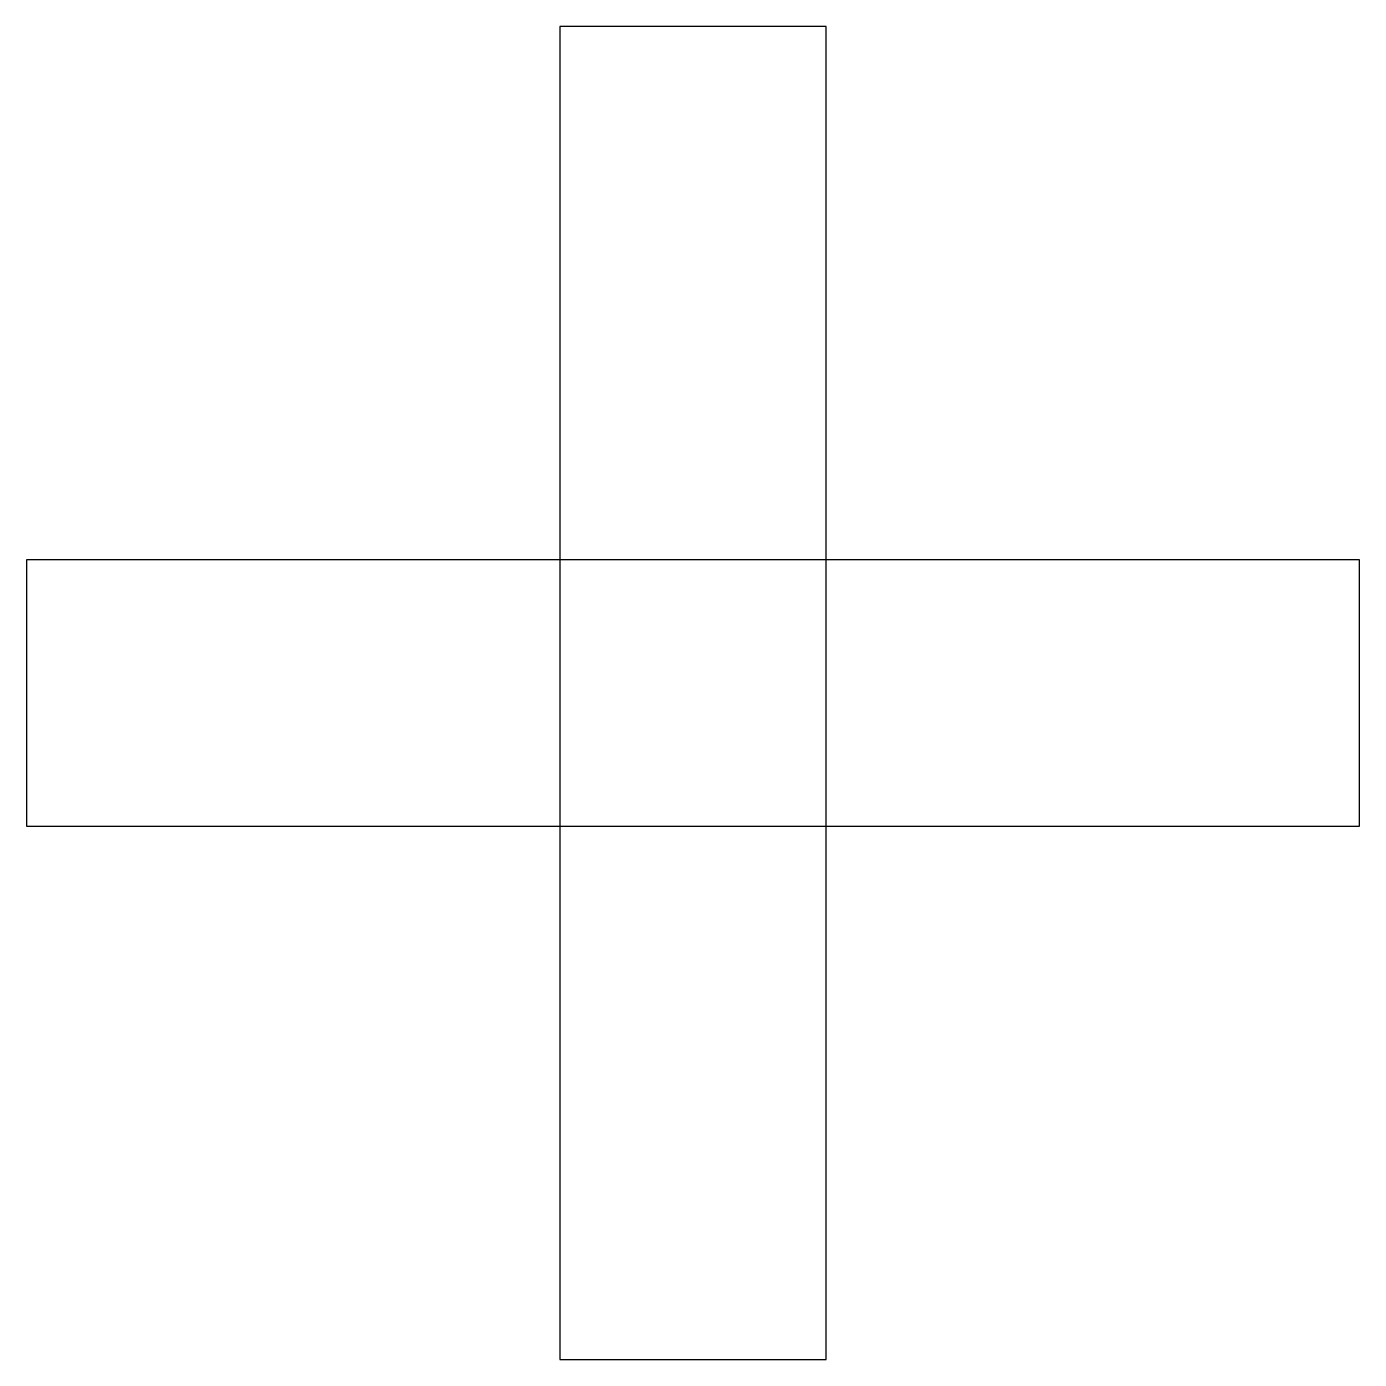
# Model space of a CAD drawing. Header units: metres. Extents: x 0 to 100, y -40 to 60.
import ezdxf

# ---------------------------------------------------------------- set-up
doc = ezdxf.new("R2010")
doc.units = ezdxf.units.M

msp = doc.modelspace()

# ---------------------------------------------------------------- linework, layer by layer
at = {"layer": 'PERFIL', "color": 1}
for points in [[(60, -40), (60, 60), (40, 60), (40, -40), (60, -40)], [(100, 0), (100, 20), (0, 20), (0, 0), (100, 0)]]:
    msp.add_lwpolyline(points, dxfattribs=at)

doc.saveas('drawing.dxf')
